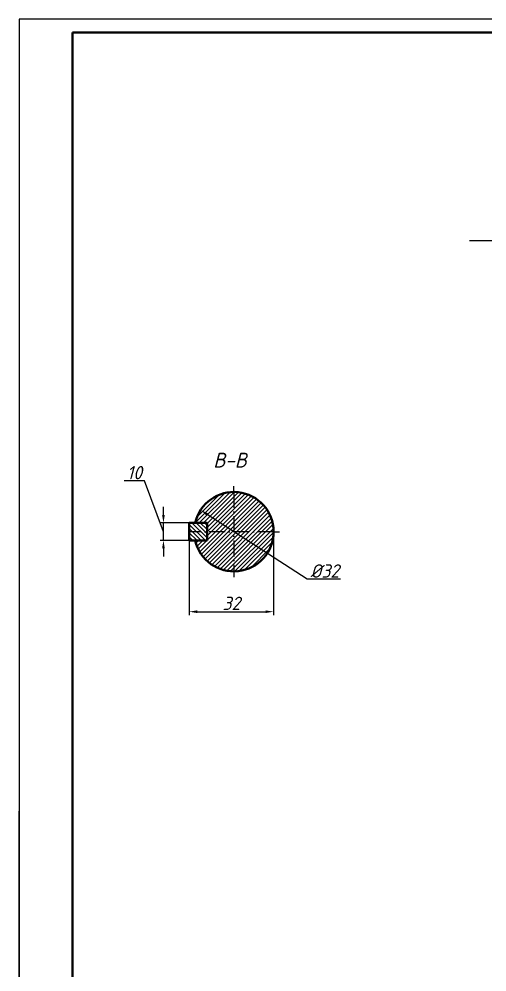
# Model space of a CAD drawing. Header units: millimetres. Extents: x 0 to 841, y 0 to 594.
# Drawn here: x 0 to 175.6, y 236.7 to 594 of the extents above; entities that cross this region are included whole.
import ezdxf

# ---------------------------------------------------------------- set-up
doc = ezdxf.new("R2010")
doc.units = ezdxf.units.MM
doc.linetypes.add('ACAD_ISO10W100', pattern=[18, 12, -3, 0, -3])
doc.styles.add('GOST', font='isocp3.shx', dxfattribs={"oblique": 15})
doc.styles.add('ЕСКД', font='GOST Common.ttf', dxfattribs={"oblique": 15})
doc.dimstyles.new('GOST', dxfattribs={"dimscale": 0, "dimtxt": 3, "dimasz": 3, "dimexe": 1.25, "dimexo": 0, "dimtad": 1, "dimtoh": 1, "dimdec": 3, "dimdsep": 46, "dimtxsty": 'GOST', "dimcen": 5, "dimadec": 3, "dimazin": 2, "dimtfac": 1, "dimtdec": 4, "dimtmove": 1, "dimatfit": 3, "dimfxl": 1, "dimtolj": 1, "dimtzin": 0, "dimarcsym": 0})

# ---------------------------------------------------------------- blocks, each defined once
blk = doc.blocks.new('*D10')
at = {"color": 0, "lineweight": -2, "transparency": 16777216}
for p, q in [((108.16, 383.94), (70.63, 408.27)), ((120.62, 383.94), (108.16, 383.94))]:
    blk.add_line(p, q, dxfattribs=at)
at = {"color": 0, "transparency": 16777216}
blk.add_solid([(70.91, 408.69), (70.36, 407.85), (68.12, 409.9)], dxfattribs=at)
at = {"layer": 'Defpoints', "color": 0, "transparency": 16777216}
for p in [(68.12, 409.9), (93.1, 393.71)]:
    blk.add_point(p, dxfattribs=at)
at = {"color": 0, "transparency": 16777216, "insert": (114.7, 387.07), "char_height": 3, "width": 13.4594, "attachment_point": 5, "style": 'ЕСКД'}
blk.add_mtext('\\A1;{\\H1.6667x;%%C32}', dxfattribs=at)
blk = doc.blocks.new('*D23')
at = {"color": 0, "lineweight": -2, "transparency": 16777216}
for p, q in [((63.86, 401.8), (63.86, 370.56)), ((95.49, 401.8), (95.49, 370.56)), ((66.86, 371.81), (92.49, 371.81))]:
    blk.add_line(p, q, dxfattribs=at)
at = {"color": 0, "transparency": 16777216}
for points in [[(66.86, 372.31), (66.86, 371.31), (63.86, 371.81)], [(92.49, 372.31), (92.49, 371.31), (95.49, 371.81)]]:
    blk.add_solid(points, dxfattribs=at)
at = {"layer": 'Defpoints', "color": 0, "transparency": 16777216}
for p in [(63.86, 401.8), (95.49, 401.8), (95.49, 371.81)]:
    blk.add_point(p, dxfattribs=at)
at = {"color": 0, "transparency": 16777216, "insert": (79.67, 374.93), "char_height": 3, "attachment_point": 5, "style": 'ЕСКД'}
blk.add_mtext('\\A1;{\\H1.6667x;32}', dxfattribs=at)
blk = doc.blocks.new('*D24')
at = {"color": 0, "lineweight": -2, "transparency": 16777216}
for p, q in [((47.09, 420.81), (39.5, 420.81)), ((54.18, 401.8), (47.09, 420.81)), ((54.18, 408.07), (54.18, 411.07)), ((63.86, 405.07), (52.93, 405.07)), ((54.18, 398.54), (54.18, 405.07)), ((54.18, 398.54), (54.18, 405.07)), ((63.86, 398.54), (52.93, 398.54)), ((54.18, 395.54), (54.18, 392.54))]:
    blk.add_line(p, q, dxfattribs=at)
at = {"color": 0, "transparency": 16777216}
for points in [[(53.68, 408.07), (54.68, 408.07), (54.18, 405.07)], [(53.68, 395.54), (54.68, 395.54), (54.18, 398.54)]]:
    blk.add_solid(points, dxfattribs=at)
at = {"layer": 'Defpoints', "color": 0, "transparency": 16777216}
for p in [(54.18, 405.07), (63.86, 405.07), (63.86, 398.54)]:
    blk.add_point(p, dxfattribs=at)
at = {"color": 0, "transparency": 16777216, "insert": (43.29, 423.94), "char_height": 3, "attachment_point": 5, "style": 'ЕСКД'}
blk.add_mtext('\\A1;{\\H1.6667x;10}', dxfattribs=at)

msp = doc.modelspace()

# ---------------------------------------------------------------- hatches: boundary and pattern name
at = {"transparency": 33554687}
h = msp.add_hatch(dxfattribs=at)
h.set_pattern_fill('ANSI31', color=256, scale=0.349736, angle=90)
h.set_pattern_definition([(135, (1.7361, -46.7986), (-0.7851802, -0.7851802), [])])
h.paths.add_polyline_path([(65.9915, 405.0391), (63.764, 405.0391), (63.764, 401.7749), (65.6292, 401.7749, -0.055324)])
h.paths.add_polyline_path([(65.6292, 401.7749), (63.764, 401.7749), (63.764, 398.5107), (65.9915, 398.5107, -0.055324)])
h.paths.add_polyline_path([(70.4463, 405.0391), (65.9915, 405.0391, 0.055324), (65.6292, 401.7749), (70.4463, 401.7749)])
h.paths.add_polyline_path([(70.4463, 401.7749), (65.6292, 401.7749, 0.055324), (65.9915, 398.5107), (70.4463, 398.5107)])
h.paths.add_polyline_path([(263.7513, 420.9879), (260.0324, 420.9879, -0.44051596), (254.3532, 420.9879), (250.6343, 420.9879), (250.6343, 417.8666), (263.7513, 417.8666)])
edge = h.paths.add_edge_path()
edge.add_arc((254.2415, 479.7505), 2.1329, 90, 180, ccw=False)
edge.add_line((254.2415, 481.8833), (262.5855, 481.8833))
edge.add_line((262.5855, 481.8833), (262.5855, 483.2823))
edge.add_line((262.5855, 483.2823), (265.8497, 483.2823))
edge.add_line((265.8497, 483.2823), (265.8497, 484.6965))
edge.add_line((265.8497, 484.6965), (276.6485, 484.6965))
edge.add_spline(control_points=[(276.6485, 484.6965), (276.7082, 484.9688), (276.9317, 485.9345), (277.0205, 486.9239), (276.9883, 487.7946), (276.9779, 487.9607)], knot_values=[19.54922402, 19.54922402, 19.54922402, 19.54922402, 20.37123692, 22.49416453, 22.98678293, 22.98678293, 22.98678293, 22.98678293], degree=3, periodic=0)
edge.add_line((276.9779, 487.9607), (265.8497, 487.9607))
edge.add_line((265.8497, 487.9607), (265.8497, 495.1886))
edge.add_line((265.8497, 495.1886), (263.7513, 495.1886))
edge.add_line((263.7513, 495.1886), (262.5855, 487.9607))
edge.add_line((262.5855, 487.9607), (262.5855, 486.2474))
edge.add_line((262.5855, 486.2474), (254.2415, 486.2474))
edge.add_arc((254.2415, 481.3014), 4.946, 90, 180)
edge.add_line((249.2955, 481.3014), (249.2955, 441.878))
edge.add_line((249.2955, 441.878), (247.5468, 441.878))
edge.add_line((247.5468, 441.878), (247.5468, 436.3518))
edge.add_line((247.5468, 436.3518), (265.8497, 436.3518))
edge.add_line((265.8497, 436.3518), (265.8497, 441.878))
edge.add_line((265.8497, 441.878), (252.1087, 441.878))
edge.add_line((252.1087, 441.878), (252.1087, 479.7505))
h = msp.add_hatch(dxfattribs=at)
h.set_pattern_fill('ANSI31', color=256, scale=0.349338)
h.set_pattern_definition([(45, (1.6675, -46.7695), (-0.7842854, 0.7842854), [])])
h.paths.add_polyline_path([(80.447, 416.6904), (80.447, 401.804), (95.3334, 401.804, 0.41421356)])
h.paths.add_polyline_path([(80.447, 416.6904, 0.35084951), (65.9229, 405.0682), (70.3778, 405.0682), (70.3778, 401.804), (80.447, 401.804)])
h.paths.add_polyline_path([(80.447, 401.804), (70.3778, 401.804), (70.3778, 398.5398), (65.9229, 398.5398, 0.35084951), (80.447, 386.9176)])
h.paths.add_polyline_path([(95.3334, 401.804), (80.447, 401.804), (80.447, 386.9176, 0.41421356)])
h.paths.add_polyline_path([(630.5584, 401.804), (630.5584, 385.0167, 0.41421356), (647.3457, 401.804)])

# ---------------------------------------------------------------- linework, layer by layer
at = {"color": 2, "transparency": 33554687}
for p, q in [((841, 594), (0, 594)), ((0, 594), (0, 0)), ((0, 0), (0, 297))]:
    msp.add_line(p, q, dxfattribs=at)
at = {"lineweight": 50, "transparency": 33554687}
for p, q in [((836.0071, 589), (20, 589)), ((20, 589), (20, 5))]:
    msp.add_line(p, q, dxfattribs=at)
at = {"transparency": 33554687}
msp.add_line((168.9539, 510.9538), (213.8145, 510.9538), dxfattribs=at)
at = {"linetype": 'ACAD_ISO10W100', "ltscale": 0.5, "transparency": 33554687}
for p, q in [((80.6068, 416.6904), (80.6068, 418.9178)), ((80.6068, 416.6904), (80.6068, 386.9176)), ((65.7204, 401.804), (63.493, 401.804)), ((95.4932, 401.804), (65.7204, 401.804)), ((95.4932, 401.804), (97.7206, 401.804)), ((80.6068, 386.9176), (80.6068, 384.6902))]:
    msp.add_line(p, q, dxfattribs=at)
at = {"linetype": 'Continuous', "lineweight": 50, "transparency": 33554687}
for p, q in [((66.0827, 405.0682), (63.8553, 405.0682)), ((63.8553, 405.0682), (63.8553, 398.5398)), ((66.0827, 405.0682), (70.5376, 405.0682)), ((70.5376, 405.0682), (70.5376, 398.5398)), ((66.0827, 398.5398), (63.8553, 398.5398)), ((66.0827, 398.5398), (70.5376, 398.5398))]:
    msp.add_line(p, q, dxfattribs=at)
at = {"lineweight": 50, "transparency": 33554687}
msp.add_arc((80.6068, 401.804), 14.8864, 192.666414, 167.333586, dxfattribs=at)

# ---------------------------------------------------------------- texts
at = {"transparency": 33554687, "insert": (79.1123, 428.6284), "char_height": 5.56855, "attachment_point": 5, "style": 'ЕСКД'}
msp.add_mtext_dynamic_manual_height_columns('В-В', width=69.021591, gutter_width=12.5, heights=[13.6109], dxfattribs=at)

# ---------------------------------------------------------------- dimensions: what is measured, and where the dimension line sits
at = {"transparency": 33554687}
dim = msp.add_linear_dim(base=(54.1806, 405.0682), p1=(63.8553, 398.5398), p2=(63.8553, 405.0682), angle=90, text='{\\H1.6667x;10}', dimstyle='GOST', override={"dimscale": 1, "dimtxsty": 'ЕСКД'}, dxfattribs=at)
dim.commit()
dim.dimension.update_dxf_attribs({"geometry": '*D24', "text_midpoint": (46.4604, 420.8122), "dimtype": 160})
dim = msp.add_diameter_dim_2p(p1=(93.0979, 393.706), p2=(68.1157, 409.902), text='{\\H1.6667x;%%C32}', dimstyle='GOST', override={"dimscale": 1, "dimtxsty": 'ЕСКД'}, dxfattribs=at)
dim.commit()
dim.dimension.update_dxf_attribs({"geometry": '*D10', "text_midpoint": (108.1562, 383.9437), "dimtype": 163})
dim = msp.add_linear_dim(base=(95.4932, 371.805), p1=(63.8553, 401.804), p2=(95.4932, 401.804), text='{\\H1.6667x;32}', dimstyle='GOST', override={"dimscale": 1, "dimtxsty": 'ЕСКД'}, dxfattribs=at)
dim.commit()
dim.dimension.update_dxf_attribs({"geometry": '*D23', "text_midpoint": (79.6743, 374.9301)})

doc.saveas('drawing.dxf')
